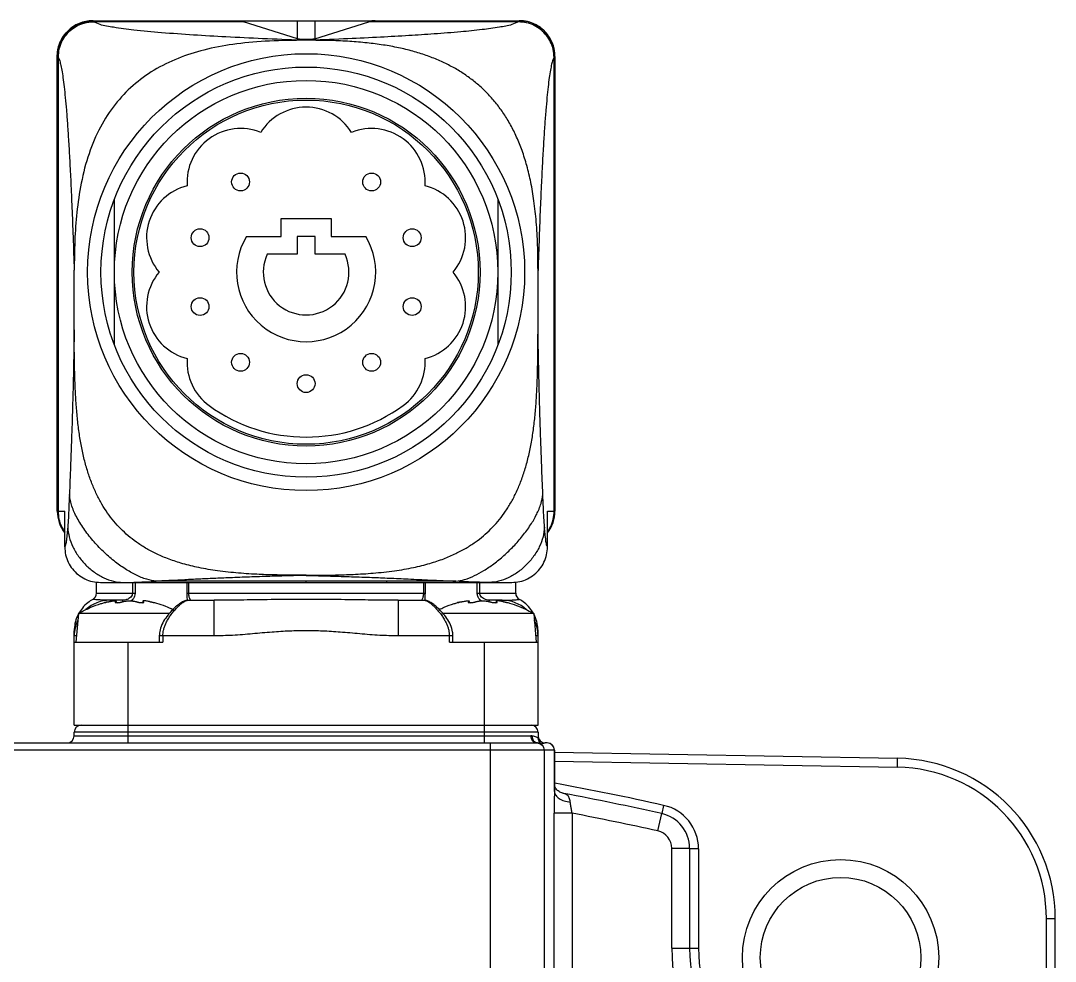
# Model space of a CAD drawing. Header units: millimetres. Extents: x -3388 to 4307, y 243 to 4457.
# Drawn here: x -3269.4 to -3211.4, y 1493.3 to 1546.1 of the extents above; entities that cross this region are included whole.
import ezdxf

# ---------------------------------------------------------------- set-up
doc = ezdxf.new("R2010")
doc.units = ezdxf.units.MM

msp = doc.modelspace()

# ---------------------------------------------------------------- linework, layer by layer
at = {"color": 9, "linetype": 'Continuous'}
for p, q in [((-3265.35357, 1546.08869), (-3265.35357, 1546.08839)), ((-3256.91187, 1546.03189), (-3265.30656, 1546.03189)), ((-3253.89438, 1545.07525), (-3253.89438, 1546.08869)), ((-3252.91275, 1546.08869), (-3252.91275, 1545.07525)), ((-3241.50057, 1546.03189), (-3249.89526, 1546.03189)), ((-3241.45357, 1546.08839), (-3241.45357, 1546.08869)), ((-3267.31117, 1544.04177), (-3267.31117, 1518.58869)), ((-3239.49596, 1518.58869), (-3239.49596, 1544.04177)), ((-3267.35357, 1518.58869), (-3266.93578, 1518.58869)), ((-3239.87135, 1518.58869), (-3239.45357, 1518.58869)), ((-3263.13989, 1514.58869), (-3263.13989, 1513.98869)), ((-3262.99326, 1514.58869), (-3262.99326, 1513.98869)), ((-3253.40357, 1514.65537), (-3261.80513, 1514.65511)), ((-3260.06841, 1513.98869), (-3260.06841, 1514.58869)), ((-3259.98129, 1513.98869), (-3259.98129, 1514.58869)), ((-3245.002, 1514.65511), (-3248.90357, 1514.65537)), ((-3246.82584, 1514.58869), (-3246.82584, 1513.98869)), ((-3246.73872, 1514.58869), (-3246.73872, 1513.98869)), ((-3243.81387, 1513.98869), (-3243.81387, 1514.58869)), ((-3243.66724, 1513.98869), (-3243.66724, 1514.58869)), ((-3265.15357, 1513.98869), (-3262.99326, 1513.98869)), ((-3260.06841, 1513.98869), (-3246.73872, 1513.98869)), ((-3243.81387, 1513.98869), (-3243.66724, 1513.98871)), ((-3243.66724, 1513.98869), (-3241.65357, 1513.98869)), ((-3264.10711, 1513.49045), (-3264.10711, 1513.46966)), ((-3264.07192, 1513.45921), (-3264.07192, 1513.518)), ((-3262.53521, 1513.518), (-3262.53521, 1513.45926)), ((-3262.50002, 1513.46964), (-3262.50002, 1513.49045)), ((-3258.56328, 1511.58869), (-3258.56328, 1513.58869)), ((-3248.24387, 1513.58869), (-3248.24387, 1511.58869)), ((-3244.30711, 1513.49045), (-3244.30711, 1513.46966)), ((-3244.27192, 1513.45921), (-3244.27192, 1513.518)), ((-3242.73521, 1513.518), (-3242.73521, 1513.45926)), ((-3242.70002, 1513.46964), (-3242.70002, 1513.49045)), ((-3266.27294, 1511.58869), (-3266.40357, 1511.58869)), ((-3258.56327, 1511.58869), (-3261.63474, 1511.58869)), ((-3261.43474, 1511.58869), (-3261.43474, 1511.23869)), ((-3245.17239, 1511.58869), (-3248.24387, 1511.58869)), ((-3245.37239, 1511.23869), (-3245.37239, 1511.58869)), ((-3240.40357, 1511.58869), (-3240.53419, 1511.58869)), ((-3263.40357, 1511.23869), (-3263.40407, 1505.58869)), ((-3243.40407, 1505.58869), (-3243.40357, 1511.23869)), ((-3240.40407, 1506.18869), (-3266.40407, 1506.18869)), ((-3266.40407, 1505.98869), (-3240.81405, 1505.98869)), ((-3239.48366, 1505.18869), (-3299.32448, 1505.18869)), ((-3243.05975, 1484.29165), (-3243.05975, 1505.58869)), ((-3240.06078, 1505.18869), (-3240.06078, 1484.40998)), ((-3239.48468, 1502.86306), (-3239.48468, 1505.18869)), ((-3239.48366, 1504.56635), (-3220.25574, 1504.23073)), ((-3220.25573, 1504.23073), (-3220.247, 1504.73065)), ((-3239.48366, 1502.99074), (-3239.48468, 1502.86306)), ((-3239.49504, 1489.42012), (-3239.49504, 1501.64971)), ((-3238.49538, 1501.64971), (-3239.49504, 1501.64971)), ((-3238.49538, 1501.64971), (-3238.49538, 1489.41998)), ((-3233.68628, 1500.65193), (-3233.46849, 1501.62792)), ((-3233.35959, 1502.09079), (-3233.46323, 1501.62637)), ((-3231.90407, 1499.67593), (-3232.90407, 1499.67593)), ((-3232.90407, 1494.08873), (-3232.90407, 1499.67593)), ((-3231.40407, 1499.6508), (-3231.90407, 1499.6508)), ((-3231.40407, 1499.65053), (-3231.40407, 1494.0887)), ((-3211.40407, 1495.73202), (-3211.90407, 1495.73202)), ((-3211.90407, 1465.75459), (-3211.90407, 1495.73201)), ((-3232.90407, 1494.08869), (-3231.40407, 1494.08869))]:
    msp.add_line(p, q, dxfattribs=at)
at = {"color": 7, "linetype": 'Continuous'}
for p, q in [((-3265.35357, 1546.08869), (-3241.45357, 1546.08869)), ((-3253.89438, 1545.07525), (-3256.91187, 1546.03189)), ((-3252.91275, 1545.07525), (-3249.89526, 1546.03189)), ((-3253.13227, 1544.98869), (-3253.68667, 1544.98869)), ((-3267.35357, 1518.58869), (-3267.35357, 1544.08861)), ((-3239.45357, 1544.08841), (-3239.45357, 1518.58869)), ((-3264.15357, 1527.90366), (-3264.15357, 1536.07373)), ((-3242.65357, 1536.07373), (-3242.65357, 1527.90366)), ((-3254.80357, 1533.98869), (-3254.80357, 1534.98869)), ((-3254.80357, 1534.98869), (-3252.00357, 1534.98869)), ((-3252.00357, 1534.98869), (-3252.00357, 1533.98869)), ((-3256.7517, 1533.98869), (-3254.80357, 1533.98869)), ((-3253.90357, 1533.98869), (-3253.90357, 1532.98869)), ((-3252.90357, 1533.98869), (-3253.90357, 1533.98869)), ((-3252.90357, 1532.98869), (-3252.90357, 1533.98869)), ((-3252.00357, 1533.98869), (-3250.05543, 1533.98869)), ((-3253.90357, 1532.98869), (-3255.58531, 1532.98869)), ((-3251.22182, 1532.98869), (-3252.90357, 1532.98869)), ((-3266.40357, 1528.76307), (-3266.40357, 1532.09757)), ((-3240.40357, 1528.75681), (-3240.40357, 1532.08541)), ((-3266.93578, 1516.58885), (-3266.93578, 1518.58869)), ((-3239.87132, 1516.58879), (-3239.87132, 1518.58818)), ((-3265.15357, 1513.98869), (-3265.15357, 1514.60173)), ((-3264.92603, 1514.58869), (-3241.87813, 1514.58869)), ((-3253.40357, 1514.58869), (-3253.40357, 1514.65538)), ((-3248.90357, 1514.65537), (-3253.40357, 1514.65537)), ((-3248.90357, 1514.65538), (-3248.90357, 1514.58869)), ((-3241.65357, 1513.98869), (-3241.65357, 1514.60181)), ((-3263.68675, 1513.58869), (-3264.40357, 1513.58869)), ((-3264.05488, 1513.45716), (-3264.05488, 1513.53896)), ((-3262.55225, 1513.53881), (-3262.55225, 1513.45723)), ((-3260.03383, 1513.58869), (-3258.56328, 1513.58869)), ((-3248.24387, 1513.58869), (-3246.77348, 1513.58869)), ((-3244.25488, 1513.45716), (-3244.25488, 1513.53896)), ((-3242.40357, 1513.58869), (-3243.12038, 1513.58869)), ((-3242.75225, 1513.53881), (-3242.75225, 1513.45723)), ((-3266.16358, 1512.83869), (-3266.30357, 1511.23869)), ((-3261.08586, 1512.83869), (-3266.16358, 1512.83869)), ((-3240.64355, 1512.83869), (-3245.72111, 1512.83869)), ((-3240.64355, 1512.83869), (-3240.50357, 1511.23869)), ((-3266.40357, 1506.58869), (-3266.40357, 1511.86815)), ((-3261.63474, 1511.58869), (-3261.63474, 1511.23869)), ((-3245.17239, 1511.23869), (-3245.17239, 1511.58869)), ((-3240.40357, 1506.58869), (-3240.40357, 1511.86815)), ((-3266.40357, 1511.23869), (-3261.43474, 1511.23869)), ((-3245.37239, 1511.23869), (-3240.40357, 1511.23869)), ((-3266.40357, 1506.58869), (-3240.40357, 1506.58869)), ((-3266.40407, 1505.98869), (-3266.40407, 1506.18869)), ((-3240.40407, 1506.18869), (-3240.40407, 1505.87297)), ((-3298.33943, 1505.58869), (-3240.46871, 1505.58869)), ((-3239.88397, 1505.58869), (-3240.00407, 1505.58869)), ((-3239.48366, 1505.18869), (-3239.48366, 1502.98594)), ((-3239.48579, 1505.06647), (-3220.247, 1504.73065)), ((-3231.90407, 1499.67593), (-3231.90407, 1494.08869)), ((-3211.40407, 1399.44536), (-3211.40407, 1495.73202))]:
    msp.add_line(p, q, dxfattribs=at)
at = {"color": 9, "linetype": 'Continuous'}
msp.add_lwpolyline([(-3253.40201, 1514.98889), (-3253.40125, 1514.98801), (-3253.40086, 1514.98712), (-3253.40084, 1514.98623), (-3253.40118, 1514.98535), (-3253.40188, 1514.98446), (-3253.40295, 1514.98357)], dxfattribs=at)
at = {"color": 7, "linetype": 'Continuous'}
for centre, radius in [((-3253.40357, 1531.98869), 12.25), ((-3253.40357, 1531.98869), 11.5), ((-3253.40357, 1531.98869), 10.75), ((-3253.40357, 1531.98869), 9.75), ((-3253.40357, 1531.98869), 9.65), ((-3257.07722, 1537.04505), 0.5), ((-3249.72991, 1537.04505), 0.5), ((-3259.34767, 1533.92005), 0.5), ((-3247.45946, 1533.92005), 0.5), ((-3259.34767, 1530.05734), 0.5), ((-3247.45946, 1530.05734), 0.5), ((-3257.07722, 1526.93234), 0.5), ((-3249.72991, 1526.93234), 0.5), ((-3253.40357, 1525.73869), 0.5), ((-3223.44213, 1493.55063), 4.5)]:
    msp.add_circle(centre, radius, dxfattribs=at)
at = {"color": 9, "linetype": 'Continuous'}
msp.add_circle((-3223.44213, 1493.55063), 5.49999, dxfattribs=at)
at = {"color": 7, "linetype": 'Continuous'}
for centre, radius, start, end in [((-3265.35357, 1544.08869), 2, 90, 180), ((-3241.45357, 1544.08869), 2, 0, 90), ((-3253.40357, 1538.23869), 3, 31.9253297, 148.0746703), ((-3257.07722, 1537.04505), 3, 67.9253297, 184.0746703), ((-3249.72991, 1537.04505), 3, 355.9253297, 112.0746703), ((-3259.34767, 1533.92005), 3, 103.9253297, 220.0746703), ((-3247.45946, 1533.92005), 3, 319.9253297, 76.0746703), ((-3253.40357, 1531.98869), 3.9, 149.148114, 30.851886), ((-3253.40357, 1531.98869), 2.4, 155.3756816, 24.6243184), ((-3259.34767, 1530.05734), 3, 139.9253297, 256.0746703), ((-3247.45946, 1530.05734), 3, 283.9253297, 40.0746703), ((-3257.07722, 1526.93234), 3, 175.9253297, 234), ((-3249.72991, 1526.93234), 3, 306, 4.0746703), ((-3253.40357, 1531.98869), 9.25, 234, 306), ((-3265.35357, 1518.58869), 2, 180, 217.652643), ((-3241.45357, 1518.58869), 2, 322.3490302, 0), ((-3265.55357, 1513.98869), 0.4, 297.7685291, 0), ((-3241.25357, 1513.98869), 0.4, 180, 242.2314709), ((-3264.40357, 1511.58869), 2, 90, 132.4057129), ((-3242.40357, 1511.58869), 2, 47.4657502, 90), ((-3264.40357, 1511.58869), 2, 153.6195065, 180), ((-3242.40357, 1511.58869), 2, 0, 26.3730949), ((-3266.00407, 1506.18869), 0.4, 90, 180), ((-3240.80407, 1506.18869), 0.4, 0, 84.0000197), ((-3266.80407, 1505.98869), 0.4, 270, 0), ((-3240.00407, 1505.98869), 0.4, 180, 270), ((-3239.88366, 1505.18869), 0.4, 0, 90), ((-3220.40407, 1495.73202), 9, 0, 89), ((-3269.40407, 1340.58869), 165, 77.420655, 79.3674859), ((-3233.90407, 1499.67593), 2, 0, 77.420655), ((-3222.90407, 1494.08869), 9, 180, 270)]:
    msp.add_arc(centre, radius, start, end, dxfattribs=at)
at = {"color": 9, "linetype": 'Continuous'}
for centre, radius, start, end in [((-3220.40407, 1495.73202), 8.5, 359.9998816, 89.0001184), ((-3269.40407, 1340.56356), 165.5, 77.4207398, 79.5754373), ((-3269.40407, 1340.58869), 164, 77.4206561, 79.1366294), ((-3233.90407, 1499.6508), 2.49996, 359.9937543, 77.426269), ((-3233.90407, 1499.67593), 1, 359.9998128, 77.4208369), ((-3222.90407, 1494.08869), 10, 179.9997715, 270.0002285), ((-3222.90407, 1494.08869), 8.5, 179.9999705, 270.0000295)]:
    msp.add_arc(centre, radius, start, end, dxfattribs=at)
for points in [[(-3267.34098, 1544.31218), (-3267.30384, 1544.53161), (-3267.16204, 1544.94246), (-3266.93367, 1545.31447), (-3266.62519, 1545.63208), (-3266.24384, 1545.87931), (-3265.81235, 1546.03505), (-3265.35357, 1546.08838)], [(-3265.31362, 1546.03885), (-3265.75796, 1545.98738), (-3266.17934, 1545.83876), (-3266.55716, 1545.60068), (-3266.87289, 1545.28501), (-3267.11103, 1544.90729), (-3267.25968, 1544.486), (-3267.31117, 1544.04177)], [(-3267.3054, 1544.03401), (-3267.2387, 1544.53768), (-3267.04733, 1545.0084), (-3266.74, 1545.42013), (-3266.33175, 1545.7446), (-3265.84245, 1545.95642), (-3265.30656, 1546.03189)], [(-3265.31362, 1546.03882), (-3265.33523, 1546.06388), (-3265.34869, 1546.08065), (-3265.35357, 1546.08839)], [(-3265.30656, 1546.03189), (-3265.3115, 1546.03657), (-3265.3132, 1546.03904)], [(-3253.68667, 1544.98869), (-3255.8406, 1545.0779), (-3257.90051, 1545.17816), (-3259.71881, 1545.28424), (-3261.51898, 1545.41477), (-3263.06517, 1545.56269), (-3264.20243, 1545.71619), (-3264.95779, 1545.87729), (-3265.30656, 1546.03189)], [(-3241.50057, 1546.03189), (-3241.86561, 1545.87263), (-3242.56887, 1545.72233), (-3243.53184, 1545.58723), (-3244.73754, 1545.46263), (-3246.23361, 1545.34252), (-3247.64109, 1545.25015), (-3249.22433, 1545.1619), (-3251.0573, 1545.07428), (-3253.13227, 1544.98869)], [(-3239.50173, 1544.03401), (-3239.553, 1544.47544), (-3239.69575, 1544.88489), (-3239.92447, 1545.25589), (-3240.23272, 1545.573), (-3240.61323, 1545.82035), (-3241.04342, 1545.97696), (-3241.50057, 1546.03189)], [(-3241.49351, 1546.03882), (-3241.49805, 1546.03426), (-3241.50049, 1546.03182)], [(-3241.45357, 1546.08839), (-3241.45842, 1546.0807), (-3241.47181, 1546.06395), (-3241.49351, 1546.03882)], [(-3241.49351, 1546.03882), (-3241.04935, 1545.9872), (-3240.62807, 1545.83846), (-3240.25031, 1545.60032), (-3239.93456, 1545.28465), (-3239.69636, 1544.907), (-3239.54759, 1544.48582), (-3239.49596, 1544.04178)], [(-3241.22345, 1546.07507), (-3241.45357, 1546.08839)], [(-3239.45357, 1544.08841), (-3239.50329, 1544.53161), (-3239.64509, 1544.94246), (-3239.87346, 1545.31448), (-3240.18195, 1545.63209), (-3240.56329, 1545.87932), (-3240.99479, 1546.03506), (-3241.22345, 1546.07507)], [(-3267.35357, 1544.08841), (-3267.35253, 1544.15263)], [(-3267.35357, 1544.08841), (-3267.34833, 1544.08118), (-3267.33391, 1544.06549), (-3267.31117, 1544.04177)], [(-3267.35253, 1544.15263), (-3267.34098, 1544.31218)], [(-3267.31117, 1544.04177), (-3267.30733, 1544.03682), (-3267.30543, 1544.03399)], [(-3267.3054, 1544.03401), (-3267.2367, 1543.88776), (-3267.16846, 1543.64954), (-3267.10099, 1543.31935), (-3267.03466, 1542.89782), (-3266.96968, 1542.38548), (-3266.90585, 1541.77913), (-3266.84291, 1541.07277), (-3266.78065, 1540.2582), (-3266.71875, 1539.32344), (-3266.65688, 1538.25198), (-3266.59467, 1537.02201), (-3266.53164, 1535.60288), (-3266.46774, 1533.96575), (-3266.40357, 1532.0976)], [(-3239.50173, 1544.03401), (-3239.57034, 1543.88796), (-3239.63853, 1543.64994), (-3239.70598, 1543.31982), (-3239.77233, 1542.89805), (-3239.83733, 1542.3853), (-3239.90116, 1541.77858), (-3239.96411, 1541.07166), (-3240.0264, 1540.25617), (-3240.08831, 1539.32036), (-3240.15021, 1538.24745), (-3240.21245, 1537.01564), (-3240.27552, 1535.594), (-3240.33947, 1533.95364), (-3240.40357, 1532.08541)], [(-3239.50173, 1544.03401), (-3239.49788, 1544.03947), (-3239.49568, 1544.04133)], [(-3239.49596, 1544.04177), (-3239.47312, 1544.06565), (-3239.45875, 1544.08123), (-3239.45357, 1544.08841)], [(-3266.40357, 1528.76309), (-3266.432, 1527.1811), (-3266.46039, 1525.86212), (-3266.4912, 1524.65924), (-3266.52323, 1523.58069), (-3266.56133, 1522.44803), (-3266.6111, 1521.10962), (-3266.6734, 1519.51947)], [(-3240.13373, 1519.51947), (-3240.19519, 1521.14195), (-3240.24542, 1522.49794), (-3240.28438, 1523.64559), (-3240.31646, 1524.71187), (-3240.34726, 1525.90068), (-3240.3754, 1527.19827), (-3240.40357, 1528.75681)], [(-3266.6734, 1519.51947), (-3266.70407, 1518.79044), (-3266.73332, 1518.2102), (-3266.76733, 1517.69329)], [(-3261.80513, 1514.65511), (-3262.34071, 1514.76509), (-3262.95254, 1515.0115), (-3263.55143, 1515.351), (-3264.16919, 1515.79398), (-3264.78657, 1516.33468), (-3265.36316, 1516.94577), (-3265.87341, 1517.60853), (-3266.2819, 1518.28856), (-3266.55699, 1518.9459), (-3266.6734, 1519.51947)], [(-3245.002, 1514.65511), (-3244.52237, 1514.7531), (-3243.96818, 1514.97036), (-3243.44299, 1515.25582), (-3242.88339, 1515.63497), (-3242.31953, 1516.09416), (-3241.77493, 1516.61882), (-3241.27028, 1517.19432), (-3240.81958, 1517.81584), (-3240.47829, 1518.41105), (-3240.23456, 1519.01338), (-3240.13373, 1519.51947)], [(-3240.0398, 1517.69329), (-3240.07452, 1518.21767), (-3240.1046, 1518.8098), (-3240.13373, 1519.51947)], [(-3267.31117, 1518.58869), (-3267.26109, 1518.14365), (-3267.11339, 1517.72092), (-3266.93832, 1517.42505)], [(-3239.86878, 1517.4251), (-3239.69375, 1517.72092), (-3239.54604, 1518.14365), (-3239.49596, 1518.58869)], [(-3266.76733, 1517.69329), (-3266.79995, 1517.33556), (-3266.84327, 1516.96682), (-3266.88954, 1516.7068), (-3266.93578, 1516.58885)], [(-3266.76733, 1517.69329), (-3266.6845, 1517.14594), (-3266.4785, 1516.58886), (-3266.16105, 1516.05267), (-3265.74976, 1515.56671), (-3265.26723, 1515.15757), (-3264.73986, 1514.84775), (-3264.19654, 1514.65445), (-3263.68398, 1514.58876)], [(-3240.0398, 1517.69329), (-3240.12297, 1517.14691), (-3240.32953, 1516.5902), (-3240.64764, 1516.05396), (-3241.05952, 1515.5677), (-3241.54236, 1515.15819), (-3242.06959, 1514.84803), (-3242.61213, 1514.65452), (-3243.10894, 1514.58894)], [(-3239.87135, 1516.58909), (-3239.91862, 1516.70161), (-3239.96404, 1516.95528), (-3240.00514, 1517.30621), (-3240.0398, 1517.69329)], [(-3253.40295, 1514.98357), (-3254.35054, 1514.96023), (-3255.44388, 1514.9295), (-3256.58589, 1514.89214), (-3257.66544, 1514.85135), (-3258.58268, 1514.81247), (-3259.40982, 1514.77441), (-3260.20388, 1514.73581), (-3260.99318, 1514.69622), (-3261.80513, 1514.65511)], [(-3253.40295, 1514.98357), (-3252.02787, 1514.9485), (-3250.85136, 1514.91274), (-3249.7125, 1514.87211), (-3248.74416, 1514.83273), (-3247.67992, 1514.78488), (-3246.44756, 1514.72557), (-3245.002, 1514.65511)], [(-3263.66712, 1514.58869), (-3263.2984, 1514.59272), (-3262.84222, 1514.60544), (-3262.38358, 1514.62421), (-3261.80513, 1514.65511)], [(-3243.14001, 1514.58869), (-3243.69263, 1514.59716), (-3244.29555, 1514.61908), (-3245.002, 1514.65511)], [(-3243.10894, 1514.58894), (-3243.13353, 1514.5887)], [(-3263.13989, 1513.98869), (-3263.16408, 1513.87724), (-3263.23873, 1513.76879), (-3263.35092, 1513.68128), (-3263.50776, 1513.61418), (-3263.68676, 1513.58869)], [(-3262.99326, 1513.98869), (-3263.02394, 1513.81649), (-3263.11627, 1513.65272), (-3263.21364, 1513.55374)], [(-3260.0585, 1513.64259), (-3260.06551, 1513.81293), (-3260.06841, 1513.98869)], [(-3259.9075, 1513.64486), (-3259.92471, 1513.68251), (-3259.95293, 1513.77162), (-3259.97428, 1513.88116), (-3259.98129, 1513.98869)], [(-3246.82584, 1513.98869), (-3246.83337, 1513.87724), (-3246.85494, 1513.76879), (-3246.88289, 1513.68128), (-3246.91252, 1513.61418), (-3246.92186, 1513.59433)], [(-3246.73872, 1513.98869), (-3246.74151, 1513.81649), (-3246.74816, 1513.65272), (-3246.75093, 1513.58785)], [(-3243.59372, 1513.55385), (-3243.68264, 1513.64259), (-3243.78189, 1513.81293), (-3243.81387, 1513.98869)], [(-3243.12037, 1513.58869), (-3243.29959, 1513.61424), (-3243.45827, 1513.68251), (-3243.57112, 1513.77162), (-3243.64475, 1513.88116), (-3243.66724, 1513.98869)], [(-3264.40357, 1513.58869), (-3264.7852, 1513.59695), (-3265.12139, 1513.61671), (-3265.33271, 1513.63476)], [(-3264.40356, 1513.58867), (-3264.38556, 1513.58055), (-3264.37391, 1513.56575), (-3264.36271, 1513.54226), (-3264.35849, 1513.53023)], [(-3263.67105, 1513.53011), (-3263.67824, 1513.57339), (-3263.68676, 1513.58869)], [(-3263.66935, 1513.51463), (-3263.67105, 1513.53011)], [(-3261.43474, 1511.58869), (-3261.42528, 1511.74776), (-3261.39715, 1511.91479), (-3261.34691, 1512.09241), (-3261.27161, 1512.28191), (-3261.16916, 1512.48234), (-3261.03981, 1512.68959), (-3260.88991, 1512.89276), (-3260.73222, 1513.07916), (-3260.5792, 1513.23909), (-3260.43812, 1513.36833), (-3260.31232, 1513.46673), (-3260.20279, 1513.53538), (-3260.11004, 1513.5756), (-3260.03363, 1513.58869)], [(-3260.05637, 1513.588), (-3260.0585, 1513.64259)], [(-3259.87493, 1513.58869), (-3259.89465, 1513.61424), (-3259.9075, 1513.64486)], [(-3248.24387, 1513.58869), (-3249.3883, 1513.59695), (-3250.80296, 1513.61671), (-3252.49582, 1513.63476), (-3254.31277, 1513.63475), (-3256.00446, 1513.6167), (-3257.41899, 1513.59695), (-3258.56326, 1513.58869)], [(-3246.92186, 1513.59433), (-3246.9322, 1513.58869)], [(-3246.7735, 1513.58869), (-3246.69718, 1513.57563), (-3246.60425, 1513.53533), (-3246.49432, 1513.46638), (-3246.36806, 1513.36752), (-3246.22652, 1513.23771), (-3246.07369, 1513.07779), (-3245.91609, 1512.89134), (-3245.76626, 1512.68802), (-3245.63734, 1512.48122), (-3245.53494, 1512.28061), (-3245.46006, 1512.09195), (-3245.41012, 1511.91539), (-3245.38197, 1511.74879), (-3245.37239, 1511.58869)], [(-3243.13778, 1513.51463), (-3243.13608, 1513.53011)], [(-3243.13608, 1513.53011), (-3243.12887, 1513.57347), (-3243.12037, 1513.58869)], [(-3242.4486, 1513.53035), (-3242.44442, 1513.54226), (-3242.43322, 1513.56575), (-3242.42786, 1513.57373)], [(-3242.42786, 1513.57373), (-3242.42157, 1513.58055), (-3242.40357, 1513.58867)], [(-3242.40357, 1513.58869), (-3242.02193, 1513.59695), (-3241.68574, 1513.61671), (-3241.47442, 1513.63476)], [(-3248.24387, 1511.58869), (-3249.27832, 1511.62259), (-3250.39816, 1511.70785), (-3251.4923, 1511.80018), (-3252.48133, 1511.86141), (-3253.40346, 1511.88215), (-3254.32555, 1511.86142), (-3255.31455, 1511.8002), (-3256.40876, 1511.70786), (-3257.52873, 1511.6226), (-3258.56327, 1511.58869)], [(-3240.81405, 1505.98869), (-3240.78776, 1505.83562), (-3240.7129, 1505.70585), (-3240.60087, 1505.61914), (-3240.46872, 1505.58869)], [(-3240.74304, 1505.98541), (-3240.76601, 1505.98724), (-3240.78968, 1505.98833), (-3240.81405, 1505.98869)], [(-3240.55109, 1505.93946), (-3240.74304, 1505.98541)], [(-3240.74304, 1505.98541), (-3240.7213, 1505.83966), (-3240.65411, 1505.71452), (-3240.55066, 1505.62633), (-3240.46767, 1505.59416)], [(-3240.40407, 1505.87241), (-3240.44166, 1505.88892), (-3240.55109, 1505.93946)], [(-3240.40407, 1505.87241), (-3240.38123, 1505.7392), (-3240.31521, 1505.62106)], [(-3240.46767, 1505.59416), (-3240.42444, 1505.58705)], [(-3240.21185, 1505.5306), (-3240.23925, 1505.53852), (-3240.30652, 1505.56336), (-3240.42444, 1505.58705)], [(-3240.42444, 1505.58705), (-3240.35181, 1505.57355)], [(-3240.35181, 1505.57355), (-3240.28287, 1505.54699), (-3240.16537, 1505.45843), (-3240.08784, 1505.33335), (-3240.06078, 1505.18869)], [(-3240.31521, 1505.62106), (-3240.26716, 1505.5712)], [(-3240.26716, 1505.5712), (-3240.21168, 1505.53055)], [(-3240.21185, 1505.5306), (-3240.1434, 1505.56351), (-3240.07438, 1505.58247), (-3240.00407, 1505.58869)], [(-3239.48468, 1505.18869), (-3239.51512, 1505.34177), (-3239.6018, 1505.47153), (-3239.73153, 1505.55824), (-3239.88455, 1505.58869)], [(-3239.48468, 1502.86306), (-3239.49051, 1502.47738), (-3239.49387, 1502.07637), (-3239.49504, 1501.64971)], [(-3239.48469, 1502.86305), (-3239.4131, 1502.65456), (-3239.33211, 1502.55873)], [(-3239.33211, 1502.55873), (-3239.22346, 1502.47353), (-3238.93984, 1502.34206), (-3238.59674, 1502.27676)], [(-3238.59674, 1502.27676), (-3238.64937, 1502.50661), (-3238.76082, 1502.66972), (-3238.96007, 1502.75577)], [(-3238.49538, 1501.64971), (-3238.53436, 1501.87485), (-3238.56781, 1502.08184), (-3238.59674, 1502.27676)]]:
    msp.add_spline(points, degree=3, dxfattribs=at)
at = {"color": 7, "linetype": 'Continuous'}
for points in [[(-3257.27055, 1546.08869), (-3257.15092, 1546.08238), (-3257.03135, 1546.06344), (-3256.91187, 1546.03189)], [(-3249.53658, 1546.08869), (-3249.6562, 1546.08238), (-3249.77578, 1546.06345), (-3249.89526, 1546.03189)], [(-3253.68667, 1544.98869), (-3255.70604, 1544.93452), (-3257.50422, 1544.75955), (-3259.12858, 1544.44384), (-3260.58444, 1543.97362), (-3261.92875, 1543.3086), (-3263.10512, 1542.45162), (-3264.10552, 1541.39751), (-3264.9327, 1540.12558), (-3265.57389, 1538.6305), (-3266.01028, 1536.98192), (-3266.2553, 1535.34165), (-3266.37025, 1533.7538), (-3266.40357, 1532.09757)], [(-3253.89438, 1545.07525), (-3253.86858, 1545.06981), (-3253.82708, 1545.06475), (-3253.77134, 1545.06025), (-3253.70332, 1545.05647), (-3253.62527, 1545.05351), (-3253.53977, 1545.05148), (-3253.44942, 1545.05045), (-3253.35777, 1545.05045), (-3253.26745, 1545.05148), (-3253.18192, 1545.05351), (-3253.10386, 1545.05647), (-3253.03583, 1545.06025), (-3252.98009, 1545.06475), (-3252.93856, 1545.0698), (-3252.91275, 1545.07525)], [(-3240.40357, 1532.08539), (-3240.42774, 1533.51297), (-3240.50298, 1534.81098), (-3240.63021, 1535.97964), (-3240.80707, 1537.0257), (-3241.03022, 1537.96311), (-3241.29603, 1538.80488), (-3241.60128, 1539.56312), (-3241.94332, 1540.24799), (-3242.32046, 1540.86844), (-3242.73216, 1541.43217), (-3243.17834, 1541.94484), (-3243.66051, 1542.41177), (-3244.17977, 1542.83588), (-3244.73913, 1543.22022), (-3245.34024, 1543.56563), (-3245.98674, 1543.87333), (-3246.68029, 1544.14298), (-3247.4244, 1544.37481), (-3248.22108, 1544.56852), (-3249.07331, 1544.72431), (-3249.9835, 1544.84272), (-3250.95836, 1544.92516), (-3252.00513, 1544.97318), (-3253.13227, 1544.98869)], [(-3253.40201, 1514.98889), (-3254.2199, 1514.99371), (-3255.13838, 1515.00959), (-3256.17336, 1515.04678), (-3257.33572, 1515.12499), (-3258.5111, 1515.26103), (-3259.53946, 1515.44616), (-3260.42372, 1515.67205), (-3261.18263, 1515.9302), (-3261.83652, 1516.21358), (-3262.40938, 1516.52052), (-3262.91924, 1516.85176), (-3263.3788, 1517.20942), (-3263.79818, 1517.59788), (-3264.18162, 1518.01962), (-3264.53375, 1518.48008), (-3264.8561, 1518.98357), (-3265.14894, 1519.53427), (-3265.4113, 1520.13506), (-3265.64124, 1520.78565), (-3265.83729, 1521.48351), (-3265.99879, 1522.2226), (-3266.12734, 1522.99896), (-3266.22565, 1523.80876), (-3266.29786, 1524.65586), (-3266.34816, 1525.54983), (-3266.38056, 1526.51418), (-3266.39816, 1527.57602), (-3266.40357, 1528.76307)], [(-3253.40201, 1514.98889), (-3252.62401, 1514.99335), (-3251.7597, 1515.0076), (-3250.77291, 1515.04094), (-3249.64072, 1515.11255), (-3248.44637, 1515.24402), (-3247.38268, 1515.42922), (-3246.46682, 1515.65845), (-3245.6857, 1515.92087), (-3245.01898, 1516.2074), (-3244.43928, 1516.51588), (-3243.92698, 1516.84639), (-3243.46598, 1517.20235), (-3243.04615, 1517.58764), (-3242.66041, 1518.00746), (-3242.30476, 1518.46722), (-3241.97736, 1518.97256), (-3241.67815, 1519.52878), (-3241.40912, 1520.13836), (-3241.17271, 1520.80152), (-3240.97155, 1521.51333), (-3240.80654, 1522.26665), (-3240.67668, 1523.05187), (-3240.57843, 1523.86474), (-3240.50709, 1524.70702), (-3240.45771, 1525.59142), (-3240.4261, 1526.5399), (-3240.40889, 1527.5841), (-3240.40357, 1528.7568)], [(-3266.93578, 1516.58886), (-3266.88549, 1516.14359), (-3266.73644, 1515.71855), (-3266.50011, 1515.34362), (-3266.18397, 1515.02749), (-3265.80203, 1514.78775), (-3265.37696, 1514.63934), (-3264.92603, 1514.58869)], [(-3241.87813, 1514.58869), (-3241.42381, 1514.64028), (-3240.99775, 1514.79047), (-3240.61663, 1515.03172), (-3240.30248, 1515.348), (-3240.06896, 1515.72101), (-3239.92106, 1516.14407), (-3239.87132, 1516.58879)], [(-3263.68932, 1514.58873), (-3263.6896, 1514.58877), (-3263.69184, 1514.5889)], [(-3243.13354, 1514.58863), (-3243.10962, 1514.5887)], [(-3266.16358, 1512.83869), (-3266.03412, 1512.91487), (-3265.46553, 1513.19703), (-3264.90236, 1513.40174), (-3264.71357, 1513.45531)], [(-3265.36189, 1513.63759), (-3265.63911, 1513.45487), (-3265.94667, 1513.15449), (-3266.15648, 1512.8451)], [(-3264.68717, 1513.46123), (-3264.69307, 1513.45991), (-3264.71104, 1513.45589), (-3264.69366, 1513.45978), (-3264.6607, 1513.46719), (-3264.61349, 1513.47777), (-3264.59579, 1513.48173)], [(-3264.55681, 1513.49045), (-3264.61266, 1513.47796), (-3264.65988, 1513.46737), (-3264.69307, 1513.45991), (-3264.71104, 1513.45589), (-3264.69366, 1513.45978), (-3264.6607, 1513.46719), (-3264.61349, 1513.47777), (-3264.59579, 1513.48173)], [(-3264.70932, 1513.45627), (-3264.71104, 1513.45589)], [(-3264.70932, 1513.45627), (-3264.71104, 1513.45589)], [(-3264.68717, 1513.46123), (-3264.69307, 1513.45991), (-3264.70932, 1513.45627)], [(-3264.55681, 1513.49045), (-3264.513, 1513.50004)], [(-3264.513, 1513.50004), (-3264.50268, 1513.50224)], [(-3264.50268, 1513.50224), (-3264.49111, 1513.50468)], [(-3264.49111, 1513.50468), (-3264.47954, 1513.50709)], [(-3264.47954, 1513.50709), (-3264.46922, 1513.50922)], [(-3264.46922, 1513.50922), (-3264.42547, 1513.518)], [(-3264.42547, 1513.518), (-3264.31758, 1513.53726)], [(-3264.31758, 1513.53726), (-3264.31618, 1513.53748), (-3264.22681, 1513.54986), (-3264.15248, 1513.55627), (-3264.0969, 1513.55629), (-3264.06417, 1513.5499), (-3264.05533, 1513.5392)], [(-3264.11419, 1513.479), (-3264.11415, 1513.47746), (-3264.1026, 1513.46687), (-3264.07485, 1513.45956), (-3264.05487, 1513.4573)], [(-3264.10711, 1513.49045), (-3264.11419, 1513.479)], [(-3264.07192, 1513.518), (-3264.08367, 1513.5092), (-3264.0954, 1513.50002), (-3264.10711, 1513.49045)], [(-3264.05533, 1513.5392), (-3264.05504, 1513.53753), (-3264.07192, 1513.518)], [(-3264.05487, 1513.4573), (-3264.03216, 1513.45574), (-3263.97709, 1513.45596), (-3263.91774, 1513.4601), (-3263.85849, 1513.46757), (-3263.80158, 1513.47804), (-3263.75326, 1513.49045)], [(-3263.75326, 1513.49045), (-3263.72105, 1513.50008), (-3263.689, 1513.50926), (-3263.65712, 1513.518)], [(-3263.65712, 1513.518), (-3263.57755, 1513.53531), (-3263.49472, 1513.54699), (-3263.4018, 1513.55451), (-3263.30357, 1513.5571)], [(-3263.30357, 1513.5571), (-3263.20532, 1513.55451), (-3263.11239, 1513.54699), (-3263.02957, 1513.53531), (-3262.95001, 1513.518)], [(-3262.95001, 1513.518), (-3262.91813, 1513.50926), (-3262.88608, 1513.50008), (-3262.85387, 1513.49045)], [(-3262.85387, 1513.49045), (-3262.80382, 1513.47767), (-3262.74501, 1513.46702), (-3262.68476, 1513.45965), (-3262.62538, 1513.45579), (-3262.57115, 1513.4559), (-3262.55226, 1513.45731)], [(-3262.55226, 1513.45731), (-3262.5298, 1513.45997), (-3262.50344, 1513.46738), (-3262.49291, 1513.47781), (-3262.49288, 1513.47901)], [(-3262.55145, 1513.53906), (-3262.55179, 1513.53627), (-3262.53521, 1513.518)], [(-3262.29196, 1513.53764), (-3262.38068, 1513.5499), (-3262.45751, 1513.55641), (-3262.51381, 1513.556), (-3262.54487, 1513.54896), (-3262.55145, 1513.53906)], [(-3262.5176, 1513.50466), (-3262.52346, 1513.5092), (-3262.53521, 1513.518)], [(-3262.50002, 1513.49045), (-3262.51173, 1513.50002), (-3262.5176, 1513.50466)], [(-3262.49288, 1513.47901), (-3262.50002, 1513.49045)], [(-3262.18166, 1513.518), (-3262.28934, 1513.53723), (-3262.29196, 1513.53764)], [(-3262.18166, 1513.518), (-3262.13791, 1513.50922)], [(-3262.13791, 1513.50922), (-3262.1276, 1513.50709)], [(-3262.1276, 1513.50709), (-3262.11602, 1513.50468)], [(-3262.11602, 1513.50468), (-3262.10445, 1513.50224)], [(-3262.10445, 1513.50224), (-3262.09413, 1513.50004)], [(-3262.09413, 1513.50004), (-3262.05033, 1513.49045)], [(-3262.05033, 1513.49045), (-3261.99335, 1513.47771), (-3261.99191, 1513.47738)], [(-3261.99191, 1513.47738), (-3261.94555, 1513.46699), (-3261.92999, 1513.46349)], [(-3261.92999, 1513.46349), (-3261.91254, 1513.45957), (-3261.89542, 1513.45573), (-3261.8954, 1513.45573)], [(-3261.89357, 1513.45531), (-3261.79481, 1513.42819), (-3261.29234, 1513.25869), (-3260.87178, 1513.0733)], [(-3260.03383, 1513.5885), (-3260.15145, 1513.5729), (-3260.33927, 1513.49539), (-3260.54382, 1513.3612), (-3260.77328, 1513.16824), (-3261.02418, 1512.912), (-3261.27668, 1512.59232), (-3261.48909, 1512.22244), (-3261.61314, 1511.83114), (-3261.6347, 1511.58869)], [(-3245.17242, 1511.58869), (-3245.19187, 1511.81894), (-3245.3105, 1512.20558), (-3245.51656, 1512.57205), (-3245.76515, 1512.89183), (-3246.01676, 1513.15231), (-3246.25017, 1513.35124), (-3246.45919, 1513.4906), (-3246.6498, 1513.57135), (-3246.77323, 1513.58852)], [(-3245.93599, 1513.07298), (-3245.66553, 1513.19703), (-3245.10236, 1513.40174), (-3244.91357, 1513.45531)], [(-3244.88717, 1513.46123), (-3244.89307, 1513.45991), (-3244.91104, 1513.45589), (-3244.89366, 1513.45978), (-3244.8607, 1513.46719), (-3244.81349, 1513.47777), (-3244.79579, 1513.48173)], [(-3244.75681, 1513.49045), (-3244.81266, 1513.47796), (-3244.85988, 1513.46737), (-3244.89307, 1513.45991), (-3244.91104, 1513.45589), (-3244.89366, 1513.45978), (-3244.8607, 1513.46719), (-3244.81349, 1513.47777), (-3244.79579, 1513.48173)], [(-3244.90932, 1513.45627), (-3244.91104, 1513.45589)], [(-3244.90932, 1513.45627), (-3244.91104, 1513.45589)], [(-3244.88717, 1513.46123), (-3244.89307, 1513.45991), (-3244.90932, 1513.45627)], [(-3244.75681, 1513.49045), (-3244.713, 1513.50004)], [(-3244.713, 1513.50004), (-3244.70268, 1513.50224)], [(-3244.70268, 1513.50224), (-3244.69111, 1513.50468)], [(-3244.69111, 1513.50468), (-3244.67954, 1513.50709)], [(-3244.67954, 1513.50709), (-3244.66922, 1513.50922)], [(-3244.66922, 1513.50922), (-3244.62547, 1513.518)], [(-3244.62547, 1513.518), (-3244.51758, 1513.53726)], [(-3244.51758, 1513.53726), (-3244.51618, 1513.53748), (-3244.42681, 1513.54986), (-3244.35248, 1513.55627), (-3244.2969, 1513.55629), (-3244.26417, 1513.5499), (-3244.25533, 1513.5392)], [(-3244.31419, 1513.479), (-3244.31415, 1513.47746), (-3244.3026, 1513.46687), (-3244.27485, 1513.45956), (-3244.25487, 1513.4573)], [(-3244.30711, 1513.49045), (-3244.31419, 1513.479)], [(-3244.27192, 1513.518), (-3244.28367, 1513.5092), (-3244.2954, 1513.50002), (-3244.30711, 1513.49045)], [(-3244.25533, 1513.5392), (-3244.25504, 1513.53753), (-3244.27192, 1513.518)], [(-3244.25487, 1513.4573), (-3244.23216, 1513.45574), (-3244.17709, 1513.45596), (-3244.11774, 1513.4601), (-3244.05849, 1513.46757), (-3244.00158, 1513.47804), (-3243.95326, 1513.49045)], [(-3243.95326, 1513.49045), (-3243.92105, 1513.50008), (-3243.889, 1513.50926), (-3243.85712, 1513.518)], [(-3243.85712, 1513.518), (-3243.77755, 1513.53531), (-3243.69472, 1513.54699), (-3243.6018, 1513.55451), (-3243.50357, 1513.5571)], [(-3243.50357, 1513.5571), (-3243.40532, 1513.55451), (-3243.31239, 1513.54699), (-3243.22957, 1513.53531), (-3243.15001, 1513.518)], [(-3243.15001, 1513.518), (-3243.11813, 1513.50926), (-3243.08608, 1513.50008), (-3243.05387, 1513.49045)], [(-3243.05387, 1513.49045), (-3243.00382, 1513.47767), (-3242.94501, 1513.46702), (-3242.88476, 1513.45965), (-3242.82538, 1513.45579), (-3242.77115, 1513.4559), (-3242.75226, 1513.45731)], [(-3242.75226, 1513.45731), (-3242.7298, 1513.45997), (-3242.70344, 1513.46738), (-3242.69291, 1513.47781), (-3242.69288, 1513.47901)], [(-3242.75145, 1513.53906), (-3242.75179, 1513.53627), (-3242.73521, 1513.518)], [(-3242.49196, 1513.53764), (-3242.58068, 1513.5499), (-3242.65751, 1513.55641), (-3242.71381, 1513.556), (-3242.74487, 1513.54896), (-3242.75145, 1513.53906)], [(-3242.7176, 1513.50466), (-3242.72346, 1513.5092), (-3242.73521, 1513.518)], [(-3242.70002, 1513.49045), (-3242.71173, 1513.50002), (-3242.7176, 1513.50466)], [(-3242.69288, 1513.47901), (-3242.70002, 1513.49045)], [(-3242.38166, 1513.518), (-3242.48934, 1513.53723), (-3242.49196, 1513.53764)], [(-3242.38166, 1513.518), (-3242.33791, 1513.50922)], [(-3242.33791, 1513.50922), (-3242.3276, 1513.50709)], [(-3242.3276, 1513.50709), (-3242.31602, 1513.50468)], [(-3242.31602, 1513.50468), (-3242.30445, 1513.50224)], [(-3242.30445, 1513.50224), (-3242.29413, 1513.50004)], [(-3242.29413, 1513.50004), (-3242.25033, 1513.49045)], [(-3242.25033, 1513.49045), (-3242.19335, 1513.47771), (-3242.19191, 1513.47738)], [(-3242.19191, 1513.47738), (-3242.14555, 1513.46699), (-3242.12999, 1513.46349)], [(-3242.12999, 1513.46349), (-3242.11254, 1513.45957), (-3242.09542, 1513.45573), (-3242.0954, 1513.45573)], [(-3242.09357, 1513.45531), (-3241.99481, 1513.42819), (-3241.49234, 1513.25869), (-3240.98337, 1513.02885), (-3240.64355, 1512.83869)], [(-3240.65069, 1512.84517), (-3240.86046, 1513.15449), (-3241.16803, 1513.45487), (-3241.44524, 1513.63759)], [(-3266.18295, 1512.79529), (-3266.33702, 1512.39379), (-3266.40169, 1511.96866)], [(-3266.16606, 1512.82745), (-3266.18295, 1512.79529)], [(-3240.64625, 1512.83705), (-3240.65069, 1512.84517)], [(-3240.62419, 1512.79529), (-3240.64107, 1512.82745)], [(-3240.40544, 1511.96866), (-3240.47012, 1512.39379), (-3240.62419, 1512.79529)], [(-3266.4037, 1511.87809), (-3266.40372, 1511.86817)], [(-3266.40169, 1511.96866), (-3266.40286, 1511.93538), (-3266.40347, 1511.90533), (-3266.4037, 1511.87809)], [(-3266.40351, 1511.88215), (-3266.40357, 1511.85977)], [(-3266.40354, 1511.80917), (-3266.40354, 1511.79916), (-3266.40356, 1511.77685), (-3266.40357, 1511.75228)], [(-3266.40357, 1511.75228), (-3266.40356, 1511.72647), (-3266.40356, 1511.70135), (-3266.40356, 1511.67752), (-3266.40357, 1511.65443), (-3266.40356, 1511.63085), (-3266.40354, 1511.61169), (-3266.40353, 1511.6095)], [(-3240.40477, 1511.95166), (-3240.40544, 1511.96866)], [(-3240.40367, 1511.89152), (-3240.40479, 1511.95166)], [(-3240.40341, 1511.86817), (-3240.40343, 1511.87809), (-3240.40366, 1511.90533), (-3240.40427, 1511.93538), (-3240.40477, 1511.95166)], [(-3240.40356, 1511.85977), (-3240.40367, 1511.89152)], [(-3240.42444, 1505.58705), (-3240.45311, 1505.58851), (-3240.46871, 1505.58869)], [(-3239.46899, 1503.14382), (-3239.48283, 1503.1853)], [(-3239.12549, 1502.80767), (-3239.22545, 1502.86519), (-3239.38383, 1503.00873), (-3239.46899, 1503.14382)], [(-3238.96077, 1502.7561), (-3239.01983, 1502.76984), (-3239.12549, 1502.80767)]]:
    msp.add_spline(points, degree=3, dxfattribs=at)

doc.saveas('drawing.dxf')
